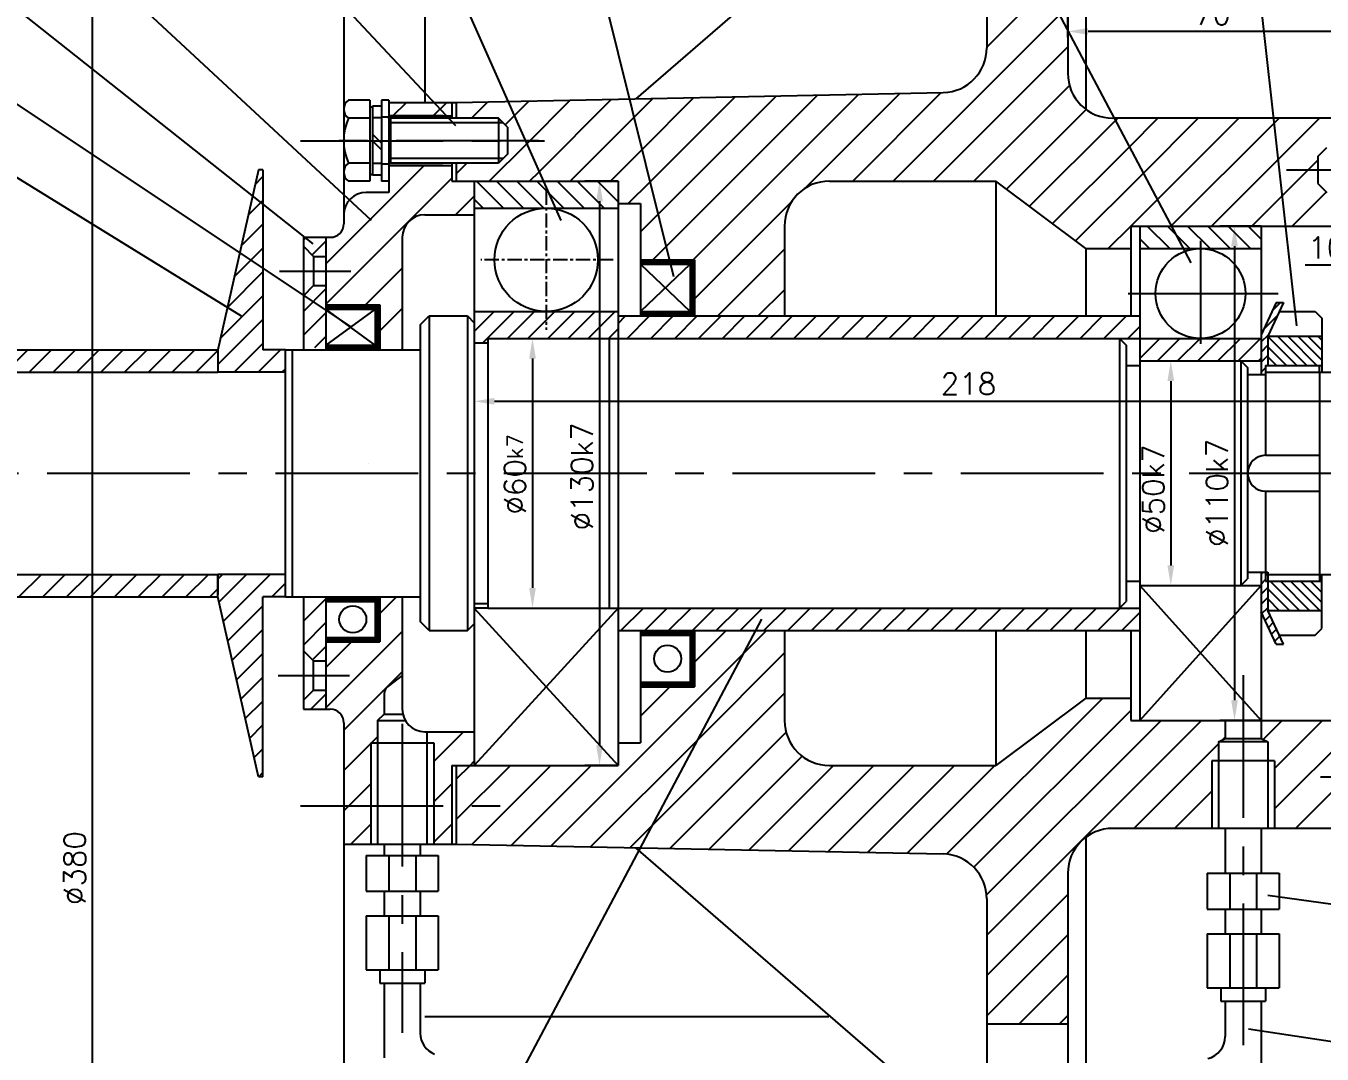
# Model space of a CAD drawing. Extents: x -1044 to 144, y -924 to -84.
# Drawn here: x -742.1 to -453.9, y -510 to -281.3 of the extents above; entities that cross this region are included whole.
import ezdxf

# ---------------------------------------------------------------- set-up
doc = ezdxf.new("R2010")
doc.units = 0
doc.linetypes.add('CENTER', pattern=[50.8, 31.75, -6.35, 6.35, -6.35])
doc.layers.get('0').update_dxf_attribs({"linetype": 'CONTINUOUS'})
doc.layers.get('DEFPOINTS').update_dxf_attribs({"linetype": 'CONTINUOUS'})
doc.layers.add('SMPEN_THICK', color=7, linetype='CONTINUOUS')
doc.styles.get("Standard").update_dxf_attribs({"font": 'txt.shx', "height": 4.8})
doc.dimstyles.get("Standard").update_dxf_attribs({"dimscale": 5, "dimtxt": 4.5, "dimasz": 5.5, "dimexe": 4.25, "dimexo": 0.625, "dimgap": 2.2, "dimtad": 1, "dimdec": 4, "dimlfac": -1, "dimdsep": 46, "dimlunit": 6, "dimtxsty": 'Standard', "dimcen": 2.5, "dimclrd": 2, "dimclre": 2, "dimclrt": 2, "dimadec": 0, "dimazin": 0, "dimtfac": 1, "dimtdec": 4, "dimtmove": 0, "dimatfit": 3, "dimfxl": 1, "dimtolj": 1, "dimtzin": 0, "dimarcsym": 0})
pattern_1 = [(45, (-32.7871, 0), (-0.2245064, 0.2245064), []), (135, (-32.7871, 0), (-0.2245064, -0.2245064), [])]
pattern_2 = [(135, (-32.787, 0), (-2.245064, -2.245064), [])]

# ---------------------------------------------------------------- blocks, each defined once
blk = doc.blocks.new('*D0')
at = {"color": 2, "linetype": 'ByBlock', "transparency": 16777216}
for p, q in [((-635.03, -350.79), (-626.22, -350.79)), ((-629.47, -355.29), (-629.47, -406.29)), ((-639.43, -410.79), (-626.22, -410.79))]:
    blk.add_line(p, q, dxfattribs=at)
for points in [[(-630.22, -355.29), (-628.72, -355.29), (-629.47, -350.79)], [(-630.22, -406.29), (-628.72, -406.29), (-629.47, -410.79)]]:
    blk.add_solid(points, dxfattribs=at)
at = {"layer": 'DEFPOINTS', "color": 0, "linetype": 'ByBlock', "transparency": 16777216}
for p in [(-635.03, -350.79), (-639.43, -410.79), (-629.47, -410.79)]:
    blk.add_point(p, dxfattribs=at)
at = {"color": 2, "linetype": 'ByBlock', "transparency": 16777216, "insert": (-633.37, -381.04), "char_height": 4.8, "attachment_point": 5, "rotation": 90}
blk.add_mtext('\\A1;∅60\\H3.5;k7', dxfattribs=at)
blk = doc.blocks.new('*D1')
at = {"color": 2, "linetype": 'ByBlock', "transparency": 16777216}
for p, q in [((-610.43, -315.79), (-617.81, -315.79)), ((-614.56, -320.29), (-614.56, -441.29)), ((-610.43, -445.79), (-617.81, -445.79))]:
    blk.add_line(p, q, dxfattribs=at)
for points in [[(-615.31, -320.29), (-613.81, -320.29), (-614.56, -315.79)], [(-615.31, -441.29), (-613.81, -441.29), (-614.56, -445.79)]]:
    blk.add_solid(points, dxfattribs=at)
at = {"layer": 'DEFPOINTS', "color": 0, "linetype": 'ByBlock', "transparency": 16777216}
for p in [(-610.43, -315.79), (-614.56, -445.79), (-610.43, -445.79)]:
    blk.add_point(p, dxfattribs=at)
at = {"color": 2, "linetype": 'ByBlock', "transparency": 16777216, "insert": (-618.46, -381.47), "char_height": 4.8, "attachment_point": 5, "rotation": 90}
blk.add_mtext('\\A1;∅130k7', dxfattribs=at)
blk = doc.blocks.new('*D2')
at = {"color": 2, "linetype": 'ByBlock', "transparency": 16777216}
for p, q in [((-494.43, -355.79), (-484.27, -355.79)), ((-487.52, -360.29), (-487.52, -401.29)), ((-494.43, -405.79), (-484.27, -405.79))]:
    blk.add_line(p, q, dxfattribs=at)
for points in [[(-488.27, -360.29), (-486.77, -360.29), (-487.52, -355.79)], [(-488.27, -401.29), (-486.77, -401.29), (-487.52, -405.79)]]:
    blk.add_solid(points, dxfattribs=at)
at = {"layer": 'DEFPOINTS', "color": 0, "linetype": 'ByBlock', "transparency": 16777216}
for p in [(-494.43, -355.79), (-494.43, -405.79), (-487.52, -405.79)]:
    blk.add_point(p, dxfattribs=at)
at = {"color": 2, "linetype": 'ByBlock', "transparency": 16777216, "insert": (-491.42, -384.31), "char_height": 4.8, "attachment_point": 5, "rotation": 90}
blk.add_mtext('\\A1;∅50k7', dxfattribs=at)
blk = doc.blocks.new('*D3')
at = {"color": 2, "linetype": 'ByBlock', "transparency": 16777216}
for p, q in [((-467.43, -325.79), (-476.6, -325.79)), ((-473.35, -330.29), (-473.35, -431.29)), ((-467.43, -435.79), (-476.6, -435.79))]:
    blk.add_line(p, q, dxfattribs=at)
for points in [[(-474.1, -330.29), (-472.6, -330.29), (-473.35, -325.79)], [(-474.1, -431.29), (-472.6, -431.29), (-473.35, -435.79)]]:
    blk.add_solid(points, dxfattribs=at)
at = {"layer": 'DEFPOINTS', "color": 0, "linetype": 'ByBlock', "transparency": 16777216}
for p in [(-467.43, -325.79), (-473.35, -435.79), (-467.43, -435.79)]:
    blk.add_point(p, dxfattribs=at)
at = {"color": 2, "linetype": 'ByBlock', "transparency": 16777216, "insert": (-477.25, -385.15), "char_height": 4.8, "attachment_point": 5, "rotation": 90}
blk.add_mtext('\\A1;∅110k7', dxfattribs=at)
blk = doc.blocks.new('*D4')
at = {"color": 2, "linetype": 'ByBlock', "transparency": 16777216}
for p, q in [((-686.87, -190.79), (-730.61, -190.79)), ((-727.36, -195.29), (-727.36, -566.29)), ((-686.29, -570.79), (-730.61, -570.79))]:
    blk.add_line(p, q, dxfattribs=at)
for points in [[(-728.11, -195.29), (-726.61, -195.29), (-727.36, -190.79)], [(-728.11, -566.29), (-726.61, -566.29), (-727.36, -570.79)]]:
    blk.add_solid(points, dxfattribs=at)
at = {"layer": 'DEFPOINTS', "color": 0, "linetype": 'ByBlock', "transparency": 16777216}
for p in [(-686.87, -190.79), (-727.36, -570.79), (-686.29, -570.79)]:
    blk.add_point(p, dxfattribs=at)
at = {"color": 2, "linetype": 'ByBlock', "transparency": 16777216, "insert": (-731.26, -468.63), "char_height": 4.8, "attachment_point": 5, "rotation": 90}
blk.add_mtext('\\A1;∅380', dxfattribs=at)
blk = doc.blocks.new('*D7')
at = {"color": 2, "linetype": 'ByBlock', "transparency": 16777216}
for p, q in [((-642.43, -351.79), (-642.43, -368.03)), ((-424.43, -358.4), (-424.43, -368.03)), ((-637.93, -364.78), (-428.93, -364.78))]:
    blk.add_line(p, q, dxfattribs=at)
for points in [[(-637.93, -364.03), (-637.93, -365.53), (-642.43, -364.78)], [(-428.93, -364.03), (-428.93, -365.53), (-424.43, -364.78)]]:
    blk.add_solid(points, dxfattribs=at)
at = {"layer": 'DEFPOINTS', "color": 0, "linetype": 'ByBlock', "transparency": 16777216}
for p in [(-642.43, -351.79), (-424.43, -358.4), (-424.43, -364.78)]:
    blk.add_point(p, dxfattribs=at)
at = {"color": 2, "linetype": 'ByBlock', "transparency": 16777216, "insert": (-532.51, -360.88), "char_height": 4.8, "attachment_point": 5}
blk.add_mtext('\\A1;218', dxfattribs=at)
blk = doc.blocks.new('*D9')
at = {"color": 2, "linetype": 'ByBlock', "transparency": 16777216}
for p, q in [((-428.83, -313.29), (-428.83, -337.73)), ((-418.4, -313.29), (-418.4, -337.73)), ((-433.33, -334.48), (-457.63, -334.48)), ((-418.4, -334.48), (-428.83, -334.48)), ((-413.9, -334.48), (-409.4, -334.48))]:
    blk.add_line(p, q, dxfattribs=at)
for points in [[(-433.33, -333.73), (-433.33, -335.23), (-428.83, -334.48)], [(-413.9, -333.73), (-413.9, -335.23), (-418.4, -334.48)]]:
    blk.add_solid(points, dxfattribs=at)
at = {"layer": 'DEFPOINTS', "color": 0, "linetype": 'ByBlock', "transparency": 16777216}
for p in [(-428.83, -313.29), (-418.4, -313.29), (-418.4, -334.48)]:
    blk.add_point(p, dxfattribs=at)
at = {"color": 2, "linetype": 'ByBlock', "transparency": 16777216, "insert": (-447.73, -330.58), "char_height": 4.8, "attachment_point": 5}
blk.add_mtext('\\A1;10.43', dxfattribs=at)
blk = doc.blocks.new('*D11')
at = {"color": 2, "linetype": 'ByBlock', "transparency": 16777216}
for p, q in [((-510.43, -283.79), (-510.43, -279.24)), ((-440.43, -283.79), (-440.43, -279.24)), ((-444.93, -282.49), (-505.93, -282.49))]:
    blk.add_line(p, q, dxfattribs=at)
for points in [[(-505.93, -281.74), (-505.93, -283.24), (-510.43, -282.49)], [(-444.93, -281.74), (-444.93, -283.24), (-440.43, -282.49)]]:
    blk.add_solid(points, dxfattribs=at)
at = {"layer": 'DEFPOINTS', "color": 0, "linetype": 'ByBlock', "transparency": 16777216}
for p in [(-510.43, -282.49), (-510.43, -283.79), (-440.43, -283.79)]:
    blk.add_point(p, dxfattribs=at)
at = {"color": 2, "linetype": 'ByBlock', "transparency": 16777216, "insert": (-478.26, -278.59), "char_height": 4.8, "attachment_point": 5}
blk.add_mtext('\\A1;70', dxfattribs=at)

msp = doc.modelspace()

# ---------------------------------------------------------------- hatches: boundary and pattern name
h = msp.add_hatch()
h.set_pattern_fill('ANSI31', color=256, scale=2, style=0)
h.paths.add_polyline_path([(-653.4307, -323.29473), (-642.4307, -323.29473), (-642.4307, -315.79473), (-647.4307, -315.79473), (-647.4307, -312.29473), (-661.4307, -312.29473), (-661.4307, -315.79473), (-661.4307, -318.29473), (-666.4307, -318.29473, 0.414213562), (-671.4307, -323.29473), (-671.4307, -325.29473, -0.414213562), (-674.4307, -328.29473), (-675.4307, -328.29473), (-675.4307, -343.29473), (-663.4307, -343.29473), (-663.4307, -353.29473), (-658.4307, -353.29473), (-658.4307, -328.29473, -0.414213562)])
h.paths.add_polyline_path([(-649.4307, -301.29473), (-648.54936, -301.29473), (-651.35381, -298.29473), (-661.4307, -298.29473), (-661.4307, -301.29473)])
h.paths.add_polyline_path([(-648.54936, -301.29473), (-647.4307, -301.29473), (-647.4307, -298.29473), (-651.35381, -298.29473)])
h = msp.add_hatch()
h.set_pattern_fill('ANSI31', color=256, scale=2, style=0)
h.paths.add_polyline_path([(-607.87159, -297.51386), (-634.83639, -298.05993), (-626.95785, -315.79473), (-610.4307, -315.79473), (-610.4307, -320.79473), (-605.4307, -320.79473), (-605.4307, -333.29473), (-598.99055, -333.29473)])
h = msp.add_hatch()
h.set_pattern_fill('ANSI31', color=256, angle=90, style=0)
h.set_pattern_definition(pattern_2)
h.paths.add_polyline_path([(-610.4307, -321.79473), (-610.4307, -315.79473), (-642.4307, -315.79473), (-642.4307, -321.79473)])
h = msp.add_hatch()
h.set_pattern_fill('ANSI31', color=256, angle=90, style=0)
h.set_pattern_definition(pattern_2)
h.paths.add_polyline_path([(-467.4307, -330.79473), (-467.4307, -325.79473), (-494.4307, -325.79473), (-494.4307, -330.79473)])
h = msp.add_hatch()
h.set_pattern_fill('ANSI37', color=256, scale=0.1, style=0)
h.paths.add_polyline_path([(-598.99055, -333.29473), (-605.4307, -333.29473), (-605.4307, -334.29473), (-598.74235, -334.29473)], flags=16)
h.paths.add_polyline_path([(-593.4307, -333.29473), (-598.99055, -333.29473), (-598.74235, -334.29473), (-594.4307, -334.29473), (-594.4307, -344.79473), (-605.4307, -344.79473), (-605.4307, -345.79473), (-593.4307, -345.79473)])
h = msp.add_hatch()
h.set_pattern_fill('ANSI31', color=256, scale=0.5, style=0)
h.set_pattern_definition([(45, (-32.7871, 0), (-1.122532, 1.122532), [])])
h.paths.add_polyline_path([(-462.43339, -342.79473), (-464.08846, -342.79473), (-467.4307, -349.96219), (-467.4307, -358.79473), (-466.4307, -358.79473), (-466.4307, -356.79473), (-465.9307, -356.79473), (-465.9307, -350.29473)])
h.paths.add_polyline_path([(-465.9307, -411.29473), (-465.9307, -404.79473), (-466.4307, -404.79473), (-466.4307, -402.79473), (-467.4307, -402.79473), (-467.4307, -411.62727), (-465.02107, -416.79473), (-463.36601, -416.79473)])
h.paths.add_polyline_path([(-463.36601, -416.79473), (-465.02107, -416.79473), (-464.08846, -418.79473), (-462.43339, -418.79473)])
h = msp.add_hatch()
h.set_pattern_fill('ANSI37', color=256, scale=0.1, style=0)
h.paths.add_polyline_path([(-675.4307, -343.29473), (-675.4307, -344.29473), (-664.4307, -344.29473), (-664.4307, -352.29473), (-675.4307, -352.29473), (-675.4307, -353.29473), (-663.4307, -353.29473), (-663.4307, -343.29473)])
h = msp.add_hatch()
h.set_pattern_fill('ANSI31', color=256, style=0)
h.set_pattern_definition([(45, (-32.787, 0), (-2.245064, 2.245064), [])])
h.paths.add_polyline_path([(-610.4307, -350.79473), (-610.4307, -344.79473), (-642.4307, -344.79473), (-642.4307, -351.79473), (-639.4307, -351.79473), (-639.4307, -350.79473)])
h = msp.add_hatch()
h.set_pattern_fill('ANSI31', color=256, style=0)
h.paths.add_polyline_path([(-494.4307, -350.79473), (-494.4307, -355.79473), (-467.4307, -355.79473), (-467.4307, -350.79473)])
h = msp.add_hatch()
h.set_pattern_fill('ANSI31', color=256, scale=0.5, angle=90, style=0)
h.set_pattern_definition([(135, (-32.7871, 0), (-1.122532, -1.122532), [])])
h.paths.add_polyline_path([(-453.9307, -356.79473), (-453.9307, -350.29473), (-465.9307, -350.29473), (-465.9307, -356.79473)])
h.paths.add_polyline_path([(-453.9307, -411.29473), (-453.9307, -404.79473), (-454.4307, -403.29473), (-454.4307, -404.79473), (-465.9307, -404.79473), (-465.9307, -411.29473)])
h = msp.add_hatch()
h.set_pattern_fill('ANSI37', color=256, scale=0.1, style=0)
h.set_pattern_definition(pattern_1)
h.paths.add_polyline_path([(-664.4307, -417.29473), (-675.4307, -417.29473), (-675.4307, -418.29473), (-663.4307, -418.29473), (-663.4307, -408.29473), (-664.4307, -408.29473)])
h = msp.add_hatch()
h.set_pattern_fill('ANSI37', color=256, scale=0.1, style=0)
h.paths.add_polyline_path([(-664.4307, -409.29473), (-664.4307, -408.29473), (-675.4307, -408.29473), (-675.4307, -409.29473)])
h = msp.add_hatch()
h.set_pattern_fill('ANSI37', color=256, scale=0.1, style=0)
h.set_pattern_definition(pattern_1)
h.paths.add_polyline_path([(-594.4307, -427.29473), (-605.4307, -427.29473), (-605.4307, -428.29473), (-593.4307, -428.29473), (-593.4307, -415.79473), (-594.4307, -415.79473)])
h = msp.add_hatch()
h.set_pattern_fill('ANSI37', color=256, scale=0.1, style=0)
h.paths.add_polyline_path([(-594.4307, -415.79473), (-605.4307, -415.79473), (-605.4307, -416.79473), (-594.4307, -416.79473)])
h = msp.add_hatch()
h.set_pattern_fill('ANSI31', color=256, scale=2, style=0)
h.paths.add_polyline_path([(-642.4307, -438.29473), (-652.9307, -438.29473), (-652.9307, -440.79473), (-651.4307, -440.79473), (-651.4307, -454.79473), (-647.4307, -454.79473), (-647.4307, -445.79473), (-642.4307, -445.79473)])
h.paths.add_polyline_path([(-647.4307, -454.79473), (-651.4307, -454.79473), (-651.4307, -463.29473), (-647.4307, -463.29473)])
at = {"layer": 'SMPEN_THICK'}
h = msp.add_hatch(dxfattribs=at)
h.set_pattern_fill('ANSI31', color=256, scale=30, angle=180, style=0)
h.set_pattern_definition([(225, (-232.152, -69.6505), (2.65165, -2.65165), [])])
h.paths.add_polyline_path([(-690.43069, -448.29473), (-689.43069, -448.29473), (-689.43069, -408.29473), (-684.43069, -408.29473), (-684.43069, -403.79473), (-684.93069, -403.29473), (-698.93069, -403.29473), (-699.43069, -403.79473), (-699.43069, -408.29473)])
h.paths.add_polyline_path([(-699.43069, -353.29473), (-699.43069, -357.79473), (-698.93069, -358.29473), (-684.93069, -358.29473), (-684.43069, -357.79473), (-684.43069, -353.29473), (-689.43069, -353.29473), (-689.43069, -313.29473), (-690.43069, -313.29473)])
h = msp.add_hatch(dxfattribs=at)
h.set_pattern_fill('ANSI31', color=256, scale=30, style=0)
h.set_pattern_definition([(45, (-1085.927, -691.939), (-2.65165, 2.65165), [])])
h.paths.add_polyline_path([(-675.4307, -328.29473), (-680.4307, -328.29473), (-680.4307, -330.29473), (-678.15554, -332.54473), (-675.4307, -332.54473)])
h.paths.add_polyline_path([(-680.4307, -352.79473), (-675.4307, -352.79473), (-675.4307, -339.04473), (-678.15554, -339.04473), (-680.4307, -341.29473)])
h.paths.add_polyline_path([(-680.4307, -420.29473), (-678.15554, -422.54473), (-675.4307, -422.54473), (-675.4307, -408.79473), (-680.4307, -408.79473)])
h.paths.add_polyline_path([(-675.4307, -433.29473), (-675.4307, -429.04473), (-678.15554, -429.04473), (-680.4307, -431.29473), (-680.4307, -433.29473)])
h = msp.add_hatch(dxfattribs=at)
h.set_pattern_fill('ANSI31', color=256, scale=30, style=0)
h.set_pattern_definition([(45, (-998.609, -698.5242), (-2.65165, 2.65165), [])])
h.paths.add_polyline_path([(-609.9307, -350.79473), (-494.9307, -350.79473), (-494.4307, -350.29473), (-494.4307, -346.29473), (-494.9307, -345.79473), (-609.9307, -345.79473), (-610.4307, -346.29473), (-610.4307, -350.29473)])
h.paths.add_polyline_path([(-494.9307, -410.79473), (-609.9307, -410.79473), (-610.4307, -411.29473), (-610.4307, -415.29473), (-609.9307, -415.79473), (-494.9307, -415.79473), (-494.4307, -415.29473), (-494.4307, -411.29473)])
h = msp.add_hatch(dxfattribs=at)
h.set_pattern_fill('ANSI31', color=256, scale=30, style=0)
h.set_pattern_definition([(45, (-1203.609, -698.5242), (-2.65165, 2.65165), [])])
h.paths.add_polyline_path([(-798.93069, -353.29473), (-799.43069, -353.79473), (-799.43069, -357.79473), (-798.93069, -358.29473), (-699.93069, -358.29473), (-699.43069, -357.79473), (-699.43069, -353.79473), (-699.93069, -353.29473)])
h.paths.add_polyline_path([(-699.93069, -408.29473), (-699.43069, -407.79473), (-699.43069, -403.79473), (-699.93069, -403.29473), (-798.93069, -403.29473), (-799.43069, -403.79473), (-799.43069, -407.79473), (-798.93069, -408.29473)])

# ---------------------------------------------------------------- linework, layer by layer
at = {"color": 1}
for p, q in [((-665.25357, -324.57187), (-866.85137, -137.14807)), ((-646.50029, -303.48669), (-801.99626, -137.14807)), ((-623.05868, -324.57187), (-706.66707, -136.36713)), ((-598.05431, -337.06679), (-648.06306, -135.5862)), ((-482.9564, -333.94306), (-587.66224, -136.36713)), ((-459.5148, -347.99984), (-482.9564, -137.14807)), ((-678.23997, -329.72625), (-918.02544, -139.74879)), ((-669.93724, -348.14549), (-929.71911, -174.90935)), ((-694.15248, -345.81509), (-927.79044, -201.89491)), ((-578.5078, -413.27506), (-707.45186, -656.13078)), ((-465.90791, -474.68001), (-290.41628, -498.77284)), ((-470.24869, -504.42807), (-288.15287, -531.88306))]:
    msp.add_line(p, q, dxfattribs=at)
at = {"color": 4}
for p, q in [((-671.4307, -164.79473), (-671.4307, -323.29473)), ((-653.4307, -164.79473), (-653.4307, -298.29473)), ((-528.4307, -164.79473), (-528.4307, -286.10618)), ((-506.4307, -164.79473), (-506.4307, -299.79473)), ((-510.4307, -224.79473), (-510.4307, -291.79473)), ((-528.4307, -229.79473), (-606.51384, -297.48636)), ((-646.4307, -298.29473), (-538.1144, -296.10118)), ((-671.4607, -299.56642), (-671.4607, -313.84576)), ((-665.6307, -297.79473), (-670.3889, -297.79473)), ((-665.6307, -297.79473), (-665.6307, -315.79473)), ((-646.4307, -298.29473), (-646.4307, -301.79473)), ((-665.6307, -301.79473), (-670.3889, -301.79473)), ((-440.4307, -301.79473), (-500.4307, -301.79473)), ((-665.6307, -311.79473), (-670.3889, -311.79473)), ((-646.4307, -311.79473), (-646.4307, -315.79473)), ((-665.6307, -315.79473), (-670.3889, -315.79473)), ((-646.4307, -315.79473), (-610.4307, -315.79473)), ((-610.4307, -315.79473), (-610.4307, -350.79473)), ((-563.4307, -315.79473), (-526.4307, -315.79473)), ((-526.4307, -315.79473), (-526.4307, -345.79473)), ((-506.4307, -330.79473), (-526.4307, -315.79473)), ((-642.4307, -321.79473), (-610.4307, -321.79473)), ((-610.4307, -320.79473), (-605.4307, -320.79473)), ((-605.4307, -320.79473), (-605.4307, -345.79473)), ((-573.4307, -325.79473), (-573.4307, -345.79473)), ((-496.4307, -325.79473), (-496.4307, -345.79473)), ((-496.4307, -325.79473), (-441.4307, -325.79473)), ((-506.4307, -330.79473), (-496.4307, -330.79473)), ((-506.4307, -330.79473), (-506.4307, -345.79473)), ((-494.4307, -330.79473), (-467.4307, -330.79473)), ((-605.4307, -333.29473), (-593.4307, -333.29473)), ((-605.4307, -334.29473), (-594.4307, -334.29473)), ((-605.4307, -334.29473), (-594.4307, -344.79473)), ((-594.4307, -334.29473), (-605.4307, -344.79473)), ((-594.4307, -334.29473), (-594.4307, -344.79473)), ((-593.4307, -333.29473), (-593.4307, -345.79473)), ((-642.4307, -344.79473), (-610.4307, -344.79473)), ((-498.9307, -350.79473), (-498.9307, -410.79473)), ((-497.4307, -352.29473), (-497.4307, -409.29473)), ((-494.4307, -355.79473), (-467.4307, -355.79473)), ((-494.4307, -355.79473), (-494.4307, -405.79473)), ((-471.9307, -355.79473), (-471.9307, -405.79473)), ((-470.4307, -357.29473), (-471.9307, -355.79473)), ((-470.4307, -357.29473), (-470.4307, -380.79473)), ((-466.4307, -356.79473), (-466.4307, -376.79473)), ((-454.4307, -358.29473), (-454.4307, -356.79473)), ((-470.4307, -358.79473), (-466.4307, -358.79473)), ((-454.4307, -358.29473), (-454.4307, -376.79473)), ((-454.4307, -358.29473), (-425.4307, -358.29473)), ((-466.4307, -376.79473), (-454.4307, -376.79473)), ((-454.4307, -376.79473), (-454.4307, -404.79473)), ((-470.4307, -380.79473), (-470.4307, -404.29473)), ((-466.4307, -384.79473), (-466.4307, -404.79473)), ((-466.4307, -384.79473), (-454.4307, -384.79473)), ((-494.4307, -405.79473), (-467.4307, -435.79473)), ((-494.4307, -435.79473), (-467.4307, -405.79473)), ((-610.4307, -410.79473), (-610.4307, -445.79473)), ((-605.4307, -415.79473), (-605.4307, -440.79473)), ((-594.4307, -415.79473), (-594.4307, -427.29473)), ((-593.4307, -415.79473), (-593.4307, -428.29473)), ((-573.4307, -415.79473), (-573.4307, -435.79473)), ((-526.4307, -415.79473), (-526.4307, -445.79473)), ((-506.4307, -415.79473), (-506.4307, -430.79473)), ((-496.4307, -415.79473), (-496.4307, -435.79473)), ((-605.4307, -427.29473), (-594.4307, -427.29473)), ((-605.4307, -428.29473), (-593.4307, -428.29473)), ((-506.4307, -430.79473), (-526.4307, -445.79473)), ((-506.4307, -430.79473), (-496.4307, -430.79473)), ((-671.4307, -436.29473), (-671.4307, -596.79473)), ((-496.4307, -435.79473), (-441.4307, -435.79473)), ((-610.4307, -440.79473), (-605.4307, -440.79473)), ((-476.9307, -440.55389), (-475.4307, -439.79473)), ((-465.9307, -440.55389), (-476.9307, -440.55389)), ((-475.4307, -439.79473), (-467.4307, -439.79473)), ((-467.4307, -439.79473), (-465.9307, -440.55389)), ((-646.4307, -445.79473), (-610.4307, -445.79473)), ((-646.4307, -445.79473), (-646.4307, -463.29473)), ((-563.4307, -445.79473), (-526.4307, -445.79473)), ((-478.4307, -444.79473), (-478.4307, -459.79473)), ((-464.4307, -444.79473), (-478.4307, -444.79473)), ((-464.4307, -444.79473), (-464.4307, -459.79473)), ((-440.4307, -459.79473), (-500.4307, -459.79473)), ((-475.4307, -459.79473), (-475.4307, -469.79473)), ((-467.4307, -459.79473), (-467.4307, -469.79473)), ((-646.4307, -463.29473), (-538.1144, -465.48829)), ((-506.4307, -461.79473), (-506.4307, -512.8361)), ((-547.12955, -515.58438), (-606.51384, -464.1031)), ((-510.4307, -469.79473), (-510.4307, -513.10621)), ((-662.4307, -473.79473), (-662.4307, -479.25337)), ((-654.4307, -473.79473), (-654.4307, -479.25337)), ((-528.4307, -475.48328), (-528.4307, -514.3217)), ((-475.4307, -477.79473), (-475.4307, -483.25337)), ((-467.4307, -477.79473), (-467.4307, -483.25337)), ((-662.4307, -494.25337), (-662.4307, -510.81886)), ((-654.4307, -494.25337), (-654.4307, -505.35637)), ((-475.4307, -498.25337), (-475.4307, -506.13406)), ((-467.4307, -498.25337), (-467.4307, -512.4856)), ((-563.54994, -501.70999), (-653.4307, -501.70999)), ((-528.4307, -503.30341), (-510.4307, -503.30341))]:
    msp.add_line(p, q, dxfattribs=at)
for p, q in [((-528.4307, -285.96378), (-515.32731, -272.86039)), ((-549.28139, -315.79473), (-512.21668, -278.73002)), ((-540.30114, -315.79473), (-510.4307, -285.9243)), ((-601.51439, -323.12645), (-575.24098, -296.85304)), ((-599.72866, -330.32097), (-566.0751, -296.66742)), ((-593.72216, -333.29473), (-556.90923, -296.4818)), ((-568.81556, -317.36839), (-547.74335, -296.29618)), ((-558.26165, -315.79473), (-538.57747, -296.11056)), ((-531.32088, -315.79473), (-510.05085, -294.5247)), ((-661.4307, -297.79473), (-661.4307, -315.79473)), ((-643.04447, -301.79473), (-639.40213, -298.15239)), ((-606.87157, -301.54286), (-602.73862, -297.40991)), ((-605.08584, -308.73739), (-593.57274, -297.22429)), ((-603.30011, -315.93192), (-584.40686, -297.03866)), ((-661.0307, -302.79473), (-661.4307, -301.79473)), ((-635.54745, -303.27798), (-633.45007, -301.18059)), ((-524.09351, -317.54762), (-506.37908, -299.83319)), ((-518.96194, -321.3963), (-499.77418, -302.20855)), ((-499.77418, -302.20855), (-499.36037, -301.79473)), ((-496.66356, -308.07818), (-490.38011, -301.79473)), ((-493.55293, -313.94781), (-481.39985, -301.79473)), ((-490.44231, -319.81744), (-472.4196, -301.79473)), ((-464.53039, -302.88578), (-463.43934, -301.79473)), ((-463.63189, -310.96754), (-454.45909, -301.79473)), ((-487.33168, -325.68707), (-464.53039, -302.88578)), ((-639.08395, -315.79473), (-630.68778, -307.39856)), ((-513.83036, -325.24498), (-496.66356, -308.07818)), ((-661.0307, -310.79473), (-661.4307, -311.79473)), ((-478.45909, -325.79473), (-463.63189, -310.96754)), ((-462.7334, -319.0493), (-454.8307, -311.1466)), ((-646.4307, -314.16122), (-644.06421, -311.79473)), ((-630.1037, -315.79473), (-627.9255, -313.61654)), ((-508.69879, -329.09367), (-493.55293, -313.94781)), ((-496.4196, -325.79473), (-490.44231, -319.81744)), ((-469.47883, -325.79473), (-462.7334, -319.0493)), ((-460.49857, -325.79473), (-452.91464, -318.2108)), ((-593.4307, -341.98353), (-571.85704, -320.40987)), ((-487.43934, -325.79473), (-487.33168, -325.68707)), ((-501.4196, -330.79473), (-496.4307, -325.80583)), ((-588.26165, -345.79473), (-573.4307, -330.96378)), ((-480.9307, -329.10516), (-480.9307, -351.96231)), ((-579.28139, -345.79473), (-573.4307, -339.94404)), ((-496.96652, -340.79473), (-463.60917, -340.79473)), ((-454.4307, -356.79473), (-453.9307, -356.79473)), ((-454.4307, -404.79473), (-453.9307, -404.79473)), ((-663.4307, -411.98353), (-659.7419, -408.29473)), ((-610.4307, -410.79473), (-642.4307, -445.79473)), ((-642.4307, -410.79473), (-610.4307, -445.79473)), ((-675.4307, -432.96378), (-658.4307, -415.96378)), ((-593.4307, -422.80583), (-586.4196, -415.79473)), ((-582.56943, -420.92482), (-577.43934, -415.79473)), ((-675.4307, -423.98353), (-669.7419, -418.29473)), ((-592.73477, -440.07042), (-573.4307, -420.76635)), ((-625.36593, -463.72132), (-582.56943, -420.92482)), ((-671.4307, -437.94404), (-658.4307, -424.94404)), ((-605.4307, -434.80583), (-598.9196, -428.29473)), ((-602.90011, -459.21602), (-573.4307, -429.7466)), ((-537.38062, -465.53857), (-502.63678, -430.79473)), ((-531.31695, -468.45516), (-496.4307, -433.56891)), ((-528.47075, -474.58921), (-489.67627, -435.79473)), ((-528.4307, -483.52942), (-480.69601, -435.79473)), ((-466.96911, -440.02834), (-462.7355, -435.79473)), ((-464.4307, -446.47019), (-453.75524, -435.79473)), ((-464.4307, -455.45044), (-444.77499, -435.79473)), ((-671.4307, -446.9243), (-665.4307, -440.9243)), ((-665.30114, -440.79473), (-663.9307, -439.4243)), ((-616.56393, -463.89958), (-592.73477, -440.07042)), ((-598.95992, -464.25608), (-573.08928, -438.38544)), ((-476.00786, -440.08684), (-475.4307, -439.50967)), ((-590.15792, -464.43433), (-569.48063, -443.75704)), ((-495.71576, -459.79473), (-476.9307, -441.00967)), ((-459.79473, -459.79473), (-441.4307, -441.4307)), ((-646.4307, -448.86506), (-643.36037, -445.79473)), ((-646.4307, -457.84532), (-634.38011, -445.79473)), ((-642.96994, -463.36482), (-625.39985, -445.79473)), ((-634.16794, -463.54307), (-616.4196, -445.79473)), ((-581.35592, -464.61259), (-562.53806, -445.79473)), ((-572.55391, -464.79084), (-553.55781, -445.79473)), ((-563.75191, -464.96909), (-544.57755, -445.79473)), ((-554.94991, -465.14734), (-535.59729, -445.79473)), ((-546.1479, -465.3256), (-526.61704, -445.79473)), ((-670.32088, -454.79473), (-665.4307, -449.90455)), ((-486.7355, -459.79473), (-478.4307, -451.48993)), ((-671.4307, -455.90455), (-670.32088, -454.79473)), ((-669.84062, -463.29473), (-665.4307, -458.88481)), ((-651.4307, -462.84532), (-647.4307, -458.84532)), ((-607.76193, -464.07783), (-602.90011, -459.21602)), ((-528.4307, -492.50967), (-510.4307, -474.50967)), ((-528.4307, -501.48993), (-510.4307, -483.48993)), ((-521.26392, -503.30341), (-510.4307, -492.47019)), ((-512.28367, -503.30341), (-510.4307, -501.45044))]:
    msp.add_line(p, q)
at = {"linetype": 'CENTER'}
for p, q in [((-681.08536, -306.79473), (-626.83314, -306.79473)), ((-471.4307, -425.71931), (-471.4307, -508.0185)), ((-475.4307, -435.79473), (-475.4307, -439.79473)), ((-467.4307, -435.79473), (-467.4307, -439.79473)), ((-476.9307, -440.55389), (-476.9307, -459.79473)), ((-465.9307, -440.55389), (-465.9307, -459.79473)), ((-681.08536, -454.79473), (-631.88432, -454.79473))]:
    msp.add_line(p, q, dxfattribs=at)
at = {"linetype": 'CENTER', "ltscale": 0.1}
for p, q in [((-626.4307, -317.89152), (-626.4307, -348.85)), ((-611.54655, -333.29473), (-640.98541, -333.29473))]:
    msp.add_line(p, q, dxfattribs=at)
at = {"linetype": 'CENTER', "ltscale": 0.5}
msp.add_line((-454.20751, -448.29473), (-414.66756, -448.29473), dxfattribs=at)
at = {"color": 4}
for centre, radius in [((-626.4307, -333.29473), 11.5), ((-480.9307, -340.79473), 10)]:
    msp.add_circle(centre, radius, dxfattribs=at)
for centre, radius, start, end in [((-538.4307, -286.10618), 10, 271.8125527, 0), ((-500.4307, -291.79473), 10, 180, 270), ((-669.04569, -299.79473), 2.40919, 123.8854989, 236.1145011), ((-659.26214, -306.79473), 12.19856, 155.802418, 204.197582), ((-669.04569, -313.79473), 2.40919, 123.8854989, 236.1145011), ((-563.4307, -325.79473), 10, 90, 180), ((-466.4307, -380.79473), 4, 90, 180), ((-466.4307, -380.79473), 4, 180, 270), ((-563.4307, -435.79473), 10, 180, 270), ((-500.4307, -469.79473), 10, 90, 180), ((-538.4307, -475.48328), 10, 0, 88.1874473), ((-649.4307, -505.35637), 5, 180, 248.6513737), ((-480.4307, -506.13406), 5, 283.1048376, 0)]:
    msp.add_arc(centre, radius, start, end, dxfattribs=at)
at = {"layer": 'DEFPOINTS', "color": 0, "linetype": 'ByBlock'}
for p in [(-642.4307, -315.79473), (-675.4307, -328.29473), (-675.4307, -343.29473), (-663.4307, -343.29473), (-699.43069, -407.79473), (-593.4307, -417.29473), (-573.4307, -417.29473), (-675.4307, -418.29473), (-605.4307, -428.29473), (-662.4307, -430.01152), (-675.4307, -433.29473), (-477.6807, -435.79473), (-465.1807, -435.79473), (-652.9307, -438.29473), (-610.4307, -440.79473), (-642.4307, -445.79473), (-642.4307, -445.79473), (-479.9307, -459.79473), (-462.9307, -459.79473), (-647.4307, -463.29473), (-647.4307, -463.29473), (-573.4307, -492.11311)]:
    msp.add_point(p, dxfattribs=at)
at = {"layer": 'SMPEN_THICK', "color": 4}
for p, q in [((-665.0307, -299.49473), (-665.6307, -298.97125)), ((-665.0307, -299.09473), (-665.0307, -314.49473)), ((-663.0307, -299.09473), (-665.0307, -299.09473)), ((-663.0307, -297.79473), (-663.0307, -315.79473)), ((-661.4307, -297.79473), (-663.0307, -297.79473)), ((-661.4307, -298.29473), (-646.4307, -298.29473)), ((-661.4307, -298.29473), (-661.4307, -318.29473)), ((-647.4307, -298.29473), (-647.4307, -301.79473)), ((-663.0307, -301.69473), (-665.0307, -301.69473)), ((-661.4307, -301.54473), (-663.0307, -301.54473)), ((-661.4307, -301.29473), (-647.4307, -301.29473)), ((-649.4307, -301.29473), (-661.4307, -301.29473)), ((-637.0307, -301.79473), (-661.4307, -301.79473)), ((-661.0307, -301.79473), (-661.0307, -311.79473)), ((-637.0307, -301.79473), (-637.0307, -311.79473)), ((-635.0307, -303.79473), (-637.0307, -301.79473)), ((-663.0307, -307.3846), (-665.0307, -305.37828)), ((-635.0307, -303.79473), (-635.0307, -309.79473)), ((-663.0307, -308.80105), (-665.0307, -306.79473)), ((-454.8307, -310.29473), (-452.8307, -308.29473)), ((-635.0307, -309.79473), (-637.0307, -311.79473)), ((-454.8307, -310.29473), (-454.8307, -316.29473)), ((-690.43069, -313.29473), (-699.43069, -353.29473)), ((-689.43069, -313.29473), (-690.43069, -313.29473)), ((-689.43069, -313.29473), (-689.43069, -353.29473)), ((-665.0307, -314.09473), (-665.6307, -314.61821)), ((-663.0307, -311.89473), (-665.0307, -311.89473)), ((-661.4307, -312.04473), (-663.0307, -312.04473)), ((-637.0307, -311.79473), (-661.4307, -311.79473)), ((-661.4307, -312.29473), (-647.4307, -312.29473)), ((-649.4307, -312.29473), (-661.4307, -312.29473)), ((-647.4307, -311.79473), (-647.4307, -315.79473)), ((-663.0307, -314.49473), (-665.0307, -314.49473)), ((-661.4307, -315.79473), (-663.0307, -315.79473)), ((-647.4307, -315.79473), (-642.4307, -315.79473)), ((-642.4307, -315.79473), (-642.4307, -351.79473)), ((-454.8307, -316.29473), (-452.8307, -318.29473)), ((-661.4307, -318.29473), (-666.4307, -318.29473)), ((-671.4307, -323.29473), (-671.4307, -325.29473)), ((-653.4307, -323.29473), (-642.4307, -323.29473)), ((-680.4307, -328.29473), (-680.4307, -353.29473)), ((-680.4307, -328.29473), (-675.4307, -328.29473)), ((-675.4307, -328.29473), (-675.4307, -353.29473)), ((-675.4307, -328.29473), (-674.4307, -328.29473)), ((-675.4307, -328.29473), (-675.4307, -353.29473)), ((-658.4307, -328.29473), (-658.4307, -353.29473)), ((-494.4307, -325.79473), (-494.4307, -355.79473)), ((-467.4307, -325.79473), (-467.4307, -358.79473)), ((-680.4307, -330.29473), (-678.1807, -332.54473)), ((-678.1807, -332.54473), (-675.4307, -332.54473)), ((-678.1807, -332.54473), (-678.1807, -339.04473)), ((-680.4307, -341.29473), (-678.1807, -339.04473)), ((-678.1807, -339.04473), (-675.4307, -339.04473)), ((-464.08846, -342.79473), (-467.4307, -349.96219)), ((-462.43339, -342.79473), (-465.9307, -350.29473)), ((-464.08846, -342.79473), (-462.43339, -342.79473)), ((-675.4307, -343.29473), (-663.4307, -343.29473)), ((-675.4307, -344.29473), (-664.4307, -344.29473)), ((-664.4307, -352.29473), (-675.4307, -344.29473)), ((-664.4307, -344.29473), (-675.4307, -352.29473)), ((-664.4307, -344.29473), (-664.4307, -352.29473)), ((-663.4307, -343.29473), (-663.4307, -353.29473)), ((-654.4307, -347.79473), (-652.4307, -345.79473)), ((-652.4307, -345.79473), (-643.9307, -345.79473)), ((-652.4307, -345.79473), (-652.4307, -415.79473)), ((-643.9307, -345.79473), (-643.9307, -415.79473)), ((-643.9307, -345.79473), (-642.4307, -347.29473)), ((-610.4307, -345.79473), (-610.4307, -415.79473)), ((-610.4307, -345.79473), (-494.4307, -345.79473)), ((-605.4307, -344.79473), (-594.4307, -344.79473)), ((-463.36601, -344.79473), (-455.4307, -344.79473)), ((-455.4307, -344.79473), (-453.9307, -346.29473)), ((-654.4307, -347.79473), (-654.4307, -413.79473)), ((-453.9307, -346.29473), (-453.9307, -358.29473)), ((-639.4307, -350.79473), (-639.4307, -410.79473)), ((-639.4307, -350.79473), (-498.9307, -350.79473)), ((-612.4307, -350.79473), (-612.4307, -410.79473)), ((-610.4307, -350.79473), (-494.4307, -350.79473)), ((-498.9307, -350.79473), (-497.4307, -352.29473)), ((-494.4307, -350.29473), (-494.4307, -350.29473)), ((-494.4307, -350.79473), (-467.4307, -350.79473)), ((-465.9307, -350.29473), (-465.9307, -356.79473)), ((-465.9307, -350.29473), (-453.9307, -350.29473)), ((-799.43069, -353.29473), (-699.43069, -353.29473)), ((-699.43069, -353.29473), (-699.43069, -358.29473)), ((-699.43069, -353.79473), (-699.43069, -358.29473)), ((-684.43069, -353.29473), (-689.43069, -353.29473)), ((-684.43069, -353.29473), (-654.4307, -353.29473)), ((-684.43069, -408.29473), (-684.43069, -353.29473)), ((-682.93069, -353.29473), (-682.93069, -408.29473)), ((-675.4307, -352.29473), (-664.4307, -352.29473)), ((-642.4307, -351.79473), (-642.4307, -414.29473)), ((-642.4307, -351.79473), (-639.4307, -351.79473)), ((-497.4307, -356.79473), (-494.4307, -356.79473)), ((-466.4307, -356.79473), (-454.4307, -356.79473)), ((-892.93073, -358.29473), (-699.43069, -358.29473)), ((-699.43069, -357.79473), (-699.43069, -357.79473)), ((-684.43069, -358.29473), (-699.43069, -358.29473)), ((-892.93073, -403.29473), (-699.43069, -403.29473)), ((-699.43069, -408.29473), (-699.43069, -403.29473)), ((-684.43069, -403.29473), (-699.43069, -403.29473)), ((-699.43069, -403.29473), (-699.43069, -407.79473)), ((-470.4307, -402.79473), (-465.9307, -402.79473)), ((-467.4307, -402.79473), (-467.4307, -435.79473)), ((-465.9307, -402.79473), (-465.9307, -411.29473)), ((-454.4307, -403.29473), (-425.4307, -403.29473)), ((-453.9307, -415.29473), (-453.9307, -403.29473)), ((-497.4307, -404.79473), (-494.4307, -404.79473)), ((-494.4307, -405.79473), (-467.4307, -405.79473)), ((-494.4307, -405.79473), (-494.4307, -435.79473)), ((-471.9307, -405.79473), (-470.4307, -404.29473)), ((-466.4307, -404.79473), (-454.4307, -404.79473)), ((-799.43069, -408.29473), (-699.43069, -408.29473)), ((-690.43069, -448.29473), (-699.43069, -408.29473)), ((-684.43069, -408.29473), (-689.43069, -408.29473)), ((-689.43069, -448.29473), (-689.43069, -408.29473)), ((-684.43069, -408.29473), (-654.4307, -408.29473)), ((-680.4307, -408.29473), (-680.4307, -433.29473)), ((-675.4307, -408.29473), (-675.4307, -433.29473)), ((-675.4307, -408.29473), (-675.4307, -433.29473)), ((-664.4307, -408.29473), (-664.4307, -417.29473)), ((-663.4307, -408.29473), (-663.4307, -418.29473)), ((-658.4307, -408.29473), (-658.4307, -433.29473)), ((-498.9307, -410.79473), (-497.4307, -409.29473)), ((-642.4307, -409.79473), (-639.4307, -409.79473)), ((-642.4307, -409.79473), (-642.4307, -445.79473)), ((-639.4307, -410.79473), (-642.4307, -410.79473)), ((-639.4307, -410.79473), (-498.9307, -410.79473)), ((-610.4307, -410.79473), (-494.4307, -410.79473)), ((-464.08846, -418.79473), (-467.4307, -411.62727)), ((-462.43339, -418.79473), (-465.9307, -411.29473)), ((-465.9307, -411.29473), (-453.9307, -411.29473)), ((-652.4307, -415.79473), (-654.4307, -413.79473)), ((-643.9307, -415.79473), (-642.4307, -414.29473)), ((-675.4307, -417.29473), (-664.4307, -417.29473)), ((-652.4307, -415.79473), (-643.9307, -415.79473)), ((-610.4307, -415.79473), (-494.4307, -415.79473)), ((-605.4307, -416.79473), (-594.4307, -416.79473)), ((-463.36601, -416.79473), (-455.4307, -416.79473)), ((-455.4307, -416.79473), (-453.9307, -415.29473)), ((-680.4307, -420.29473), (-678.15554, -422.54473)), ((-675.4307, -418.29473), (-663.4307, -418.29473)), ((-464.08846, -418.79473), (-462.43339, -418.79473)), ((-678.15554, -429.04473), (-678.15554, -422.54473)), ((-678.15554, -422.54473), (-675.4307, -422.54473)), ((-658.4307, -425.78342), (-661.64515, -428.2401)), ((-680.4307, -431.29473), (-678.15554, -429.04473)), ((-678.15554, -429.04473), (-675.4307, -429.04473)), ((-662.4307, -429.82916), (-662.4307, -434.3562)), ((-680.4307, -433.29473), (-675.4307, -433.29473)), ((-675.4307, -433.29473), (-674.4307, -433.29473)), ((-663.9307, -435.79473), (-662.4307, -434.3562)), ((-662.4307, -434.3562), (-658.31673, -434.3562)), ((-671.4307, -436.29473), (-671.4307, -463.29473)), ((-663.9307, -435.79473), (-657.76083, -435.79473)), ((-665.4307, -440.79473), (-651.4307, -440.79473)), ((-665.4307, -440.79473), (-665.4307, -463.29473)), ((-653.4307, -438.29473), (-642.4307, -438.29473)), ((-651.4307, -440.79473), (-651.4307, -463.29473)), ((-647.4307, -445.79473), (-642.4307, -445.79473)), ((-647.4307, -445.79473), (-647.4307, -463.29473)), ((-689.43069, -448.29473), (-690.43069, -448.29473)), ((-671.4307, -463.29473), (-646.4307, -463.29473)), ((-662.4307, -463.29473), (-662.4307, -465.79473)), ((-654.4307, -463.29473), (-654.4307, -465.79473)), ((-666.4307, -465.79473), (-666.4307, -473.79473)), ((-666.4307, -465.79473), (-650.4307, -465.79473)), ((-661.4307, -465.79473), (-661.4307, -473.79473)), ((-655.4307, -465.79473), (-655.4307, -473.79473)), ((-650.4307, -465.79473), (-650.4307, -473.79473)), ((-479.4307, -469.79473), (-463.4307, -469.79473)), ((-479.4307, -469.79473), (-479.4307, -477.79473)), ((-474.4307, -469.79473), (-474.4307, -477.79473)), ((-468.4307, -469.79473), (-468.4307, -477.79473)), ((-463.4307, -469.79473), (-463.4307, -477.79473)), ((-666.4307, -473.79473), (-650.4307, -473.79473)), ((-479.4307, -477.79473), (-463.4307, -477.79473)), ((-666.4307, -479.25337), (-650.4307, -479.25337)), ((-666.4307, -479.25337), (-666.4307, -491.25337)), ((-661.4307, -479.25337), (-661.4307, -491.25337)), ((-655.4307, -479.25337), (-655.4307, -491.25337)), ((-650.4307, -479.25337), (-650.4307, -491.25337)), ((-479.4307, -483.25337), (-479.4307, -495.25337)), ((-479.4307, -483.25337), (-463.4307, -483.25337)), ((-474.4307, -483.25337), (-474.4307, -495.25337)), ((-468.4307, -483.25337), (-468.4307, -495.25337)), ((-463.4307, -483.25337), (-463.4307, -495.25337)), ((-666.4307, -491.25337), (-650.4307, -491.25337)), ((-663.4307, -491.25337), (-663.4307, -494.25337)), ((-653.4307, -491.25337), (-653.4307, -494.25337)), ((-663.4307, -494.25337), (-653.4307, -494.25337)), ((-479.4307, -495.25337), (-463.4307, -495.25337)), ((-476.4307, -495.25337), (-476.4307, -498.25337)), ((-466.4307, -495.25337), (-466.4307, -498.25337)), ((-476.4307, -498.25337), (-466.4307, -498.25337))]:
    msp.add_line(p, q, dxfattribs=at)
at = {"layer": 'SMPEN_THICK', "linetype": 'CENTER'}
for p, q in [((-636.0307, -302.79473), (-661.0307, -302.79473)), ((-628.05411, -306.79473), (-678.33756, -306.79473)), ((-636.0307, -310.79473), (-661.0307, -310.79473)), ((-461.80729, -313.29473), (-411.52384, -313.29473)), ((-940.60945, -380.79473), (-302.52885, -380.79473)), ((-663.9307, -435.79473), (-663.9307, -463.29473)), ((-658.4307, -436.56279), (-658.4307, -505.25122)), ((-652.9307, -438.29473), (-652.9307, -463.29473))]:
    msp.add_line(p, q, dxfattribs=at)
at = {"layer": 'SMPEN_THICK', "linetype": 'CENTER', "ltscale": 0.5}
for p, q in [((-685.72936, -335.79473), (-668.42329, -335.79473)), ((-686.02637, -425.79473), (-669.61134, -425.79473))]:
    msp.add_line(p, q, dxfattribs=at)
at = {"layer": 'SMPEN_THICK', "color": 5}
for p, q in [((-471.9307, -355.79473), (-470.4307, -357.29473)), ((-470.4307, -357.29473), (-471.9307, -355.79473)), ((-665.87821, -378.65605), (-665.87821, -378.65605)), ((-470.4307, -380.79473), (-470.4307, -380.79473)), ((-675.4307, -409.29473), (-664.4307, -409.29473))]:
    msp.add_line(p, q, dxfattribs=at)
at = {"layer": 'SMPEN_THICK'}
for p, q in [((-466.4307, -358.29473), (-454.4307, -358.29473)), ((-466.4307, -403.29473), (-454.4307, -403.29473))]:
    msp.add_line(p, q, dxfattribs=at)
at = {"layer": 'SMPEN_THICK', "color": 4}
for centre in [(-669.4307, -413.29473), (-599.4307, -422.04473)]:
    msp.add_circle(centre, 3, dxfattribs=at)
for centre, radius, start, end in [((-666.4307, -323.29473), 5, 90, 180), ((-674.4307, -325.29473), 3, 270, 360), ((-653.4307, -328.29473), 5, 90, 180), ((-660.4307, -429.82916), 2, 127.3892803, 180), ((-674.4307, -436.29473), 3, 0, 90), ((-653.4307, -433.29473), 5, 180, 270)]:
    msp.add_arc(centre, radius, start, end, dxfattribs=at)

# ---------------------------------------------------------------- dimensions: what is measured, and where the dimension line sits
for base, p1, p2, text, picture, middle in [((-727.35878, -570.79473), (-686.86925, -190.79473), (-686.28628, -570.79473), '%%c<>', '*D4', (-727.35878, -468.63236)), ((-614.56151, -445.79473), (-610.4307, -315.79473), (-610.4307, -445.79473), '%%c<>k7', '*D1', (-614.56151, -381.47253)), ((-473.34709, -435.79473), (-467.4307, -325.79473), (-467.4307, -435.79473), '%%c<>k7', '*D3', (-473.34709, -385.15024)), ((-629.46882, -410.79473), (-635.02901, -350.79473), (-639.4307, -410.79473), '%%c<>\\H3.5;k7', '*D0', (-629.46882, -381.0418)), ((-487.5245, -405.79473), (-494.4307, -355.79473), (-494.4307, -405.79473), '%%c<>k7', '*D2', (-487.5245, -384.31079))]:
    dim = msp.add_linear_dim(base=base, p1=p1, p2=p2, angle=90, text=text, dimstyle='Standard', override={"dimscale": 1, "dimtxt": 5, "dimasz": 4.5, "dimexe": 3.25, "dimexo": 0, "dimgap": 1.5, "dimtm": 0.115, "dimtfac": 0.66667, "dimatfit": 1, "dimtvp": 5, "dimtzin": 8})
    dim.commit()
    dim.dimension.update_dxf_attribs({"geometry": picture, "text_midpoint": middle, "dimtype": 160})
for base, p1, p2, picture, middle in [((-510.4307, -282.489), (-440.4307, -283.79473), (-510.4307, -283.79473), '*D11', (-478.26364, -282.489)), ((-418.4007, -334.4811), (-428.8307, -313.29473), (-418.4007, -313.29473), '*D9', (-447.7307, -334.4811)), ((-424.4307, -364.7757), (-642.4307, -351.79473), (-424.4307, -358.39562), '*D7', (-532.51101, -364.7757))]:
    dim = msp.add_linear_dim(base=base, p1=p1, p2=p2, dimstyle='Standard', override={"dimscale": 1, "dimtxt": 5, "dimasz": 4.5, "dimexe": 3.25, "dimexo": 0, "dimgap": 1.5, "dimtm": 0.115, "dimtfac": 0.66667, "dimatfit": 1, "dimtvp": 5, "dimtzin": 8})
    dim.commit()
    dim.dimension.update_dxf_attribs({"geometry": picture, "text_midpoint": middle, "dimtype": 160})

doc.saveas('drawing.dxf')
